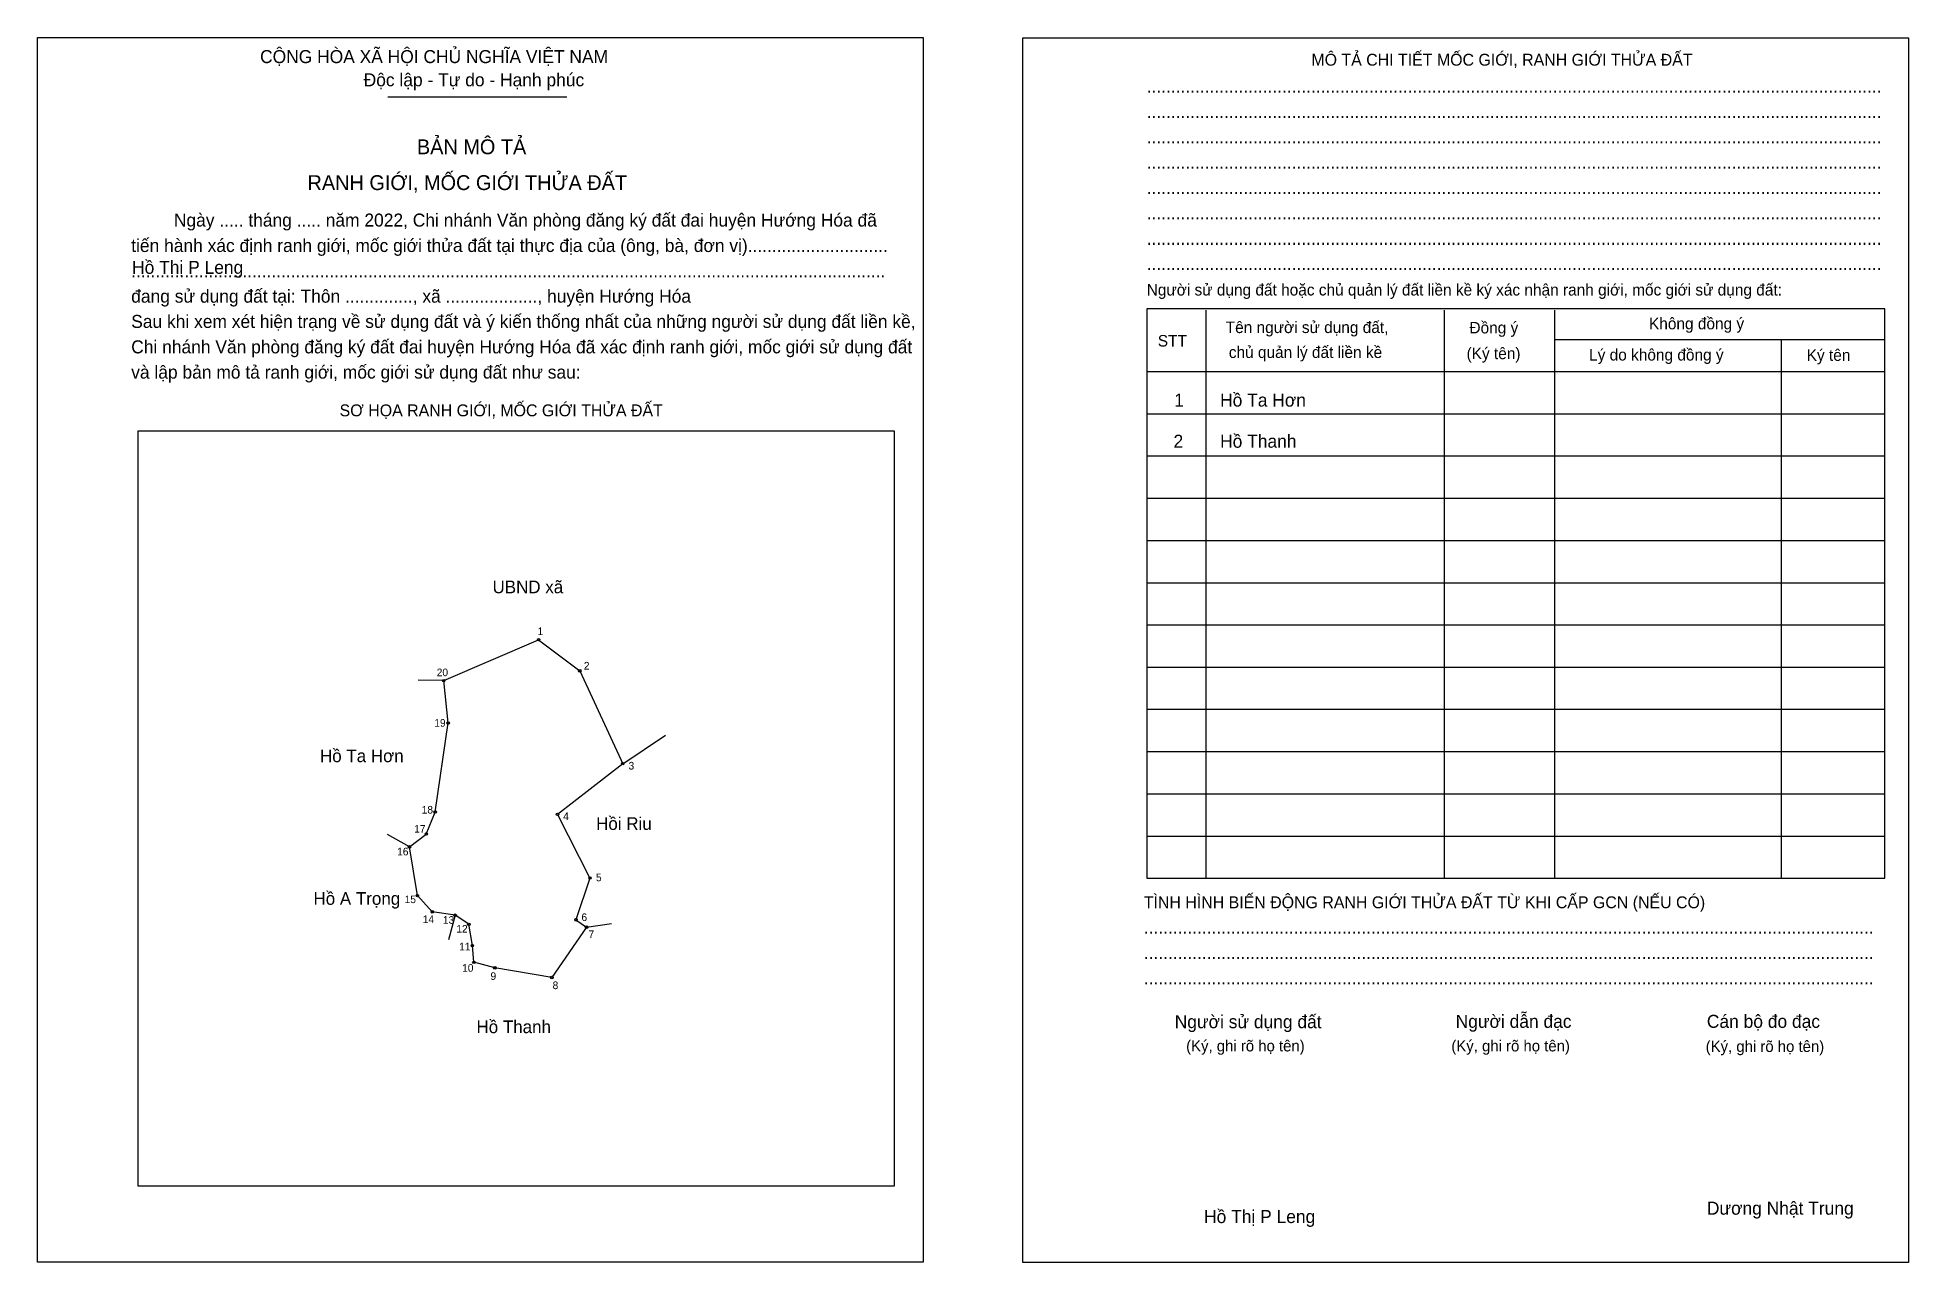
# Model space of a CAD drawing. Extents: x 544285 to 545382, y 1838947 to 1839665.
import ezdxf

# ---------------------------------------------------------------- set-up
doc = ezdxf.new("R2010")
doc.units = 0
for name, color, linetype in [('Level 1', 7, 'Continuous'), ('Level 10', 7, 'Continuous'), ('Level 11', 7, 'Continuous'), ('Level 2', 7, 'Continuous'), ('Level 25', 7, 'Continuous'), ('Level 27', 7, 'Continuous'), ('Level 36', 7, 'Continuous'), ('Level 52', 7, 'Continuous'), ('Level 55', 7, 'Continuous'), ('Level 6', 7, 'Continuous'), ('Level 9', 7, 'Continuous')]:
    doc.layers.add(name, color=color, linetype=linetype)

msp = doc.modelspace()

# ---------------------------------------------------------------- linework, layer by layer
at = {"layer": 'Level 1'}
for p, q in [((544285.3, 1839664.7), (544285.3, 1839664.7)), ((544862.7, 1839664.4), (544862.7, 1839664.4)), ((544490.7, 1839629.8), (544595.6, 1839629.8)), ((544970, 1839504.8), (544970, 1839171.9)), ((545109.6, 1839504.8), (545109.6, 1839171.9)), ((545174.2, 1839504.8), (545174.2, 1839171.9)), ((545174.2, 1839487.7), (545367.7, 1839487.7)), ((545307.1, 1839487.7), (545307.1, 1839171.9)), ((544935.3, 1839468.9), (545367.7, 1839468.9)), ((544935.3, 1839444.1), (545367.7, 1839444.1)), ((544344.3, 1839434), (544344.3, 1839434)), ((544935.3, 1839419.4), (545367.7, 1839419.4)), ((544935.3, 1839394.6), (545367.7, 1839394.6)), ((544935.3, 1839369.9), (545367.7, 1839369.9)), ((544935.3, 1839345.1), (545367.7, 1839345.1)), ((544935.3, 1839320.4), (545367.7, 1839320.4)), ((544935.3, 1839295.6), (545367.7, 1839295.6)), ((544935.3, 1839270.9), (545367.7, 1839270.9)), ((544935.3, 1839246.1), (545367.7, 1839246.1)), ((544935.3, 1839221.4), (545367.7, 1839221.4)), ((544935.3, 1839196.6), (545367.7, 1839196.6)), ((544787.3, 1838991.4), (544787.3, 1838991.4)), ((544804.3, 1838946.9), (544804.3, 1838946.9)), ((545381.7, 1838946.6), (545381.7, 1838946.6))]:
    msp.add_line(p, q, dxfattribs=at)
for points in [[(545367.7, 1839505.5), (544935.3, 1839505.5), (544935.3, 1839171.9), (545367.7, 1839171.9)], [(544344.3, 1839434), (544787.3, 1839434), (544787.3, 1838991.4), (544344.3, 1838991.4)]]:
    msp.add_lwpolyline(points, close=True, dxfattribs=at)
at = {"layer": 'Level 10'}
msp.add_line((544628.3, 1839239), (544653.3, 1839255.7), dxfattribs=at)
msp.add_lwpolyline([(544503.3, 1839190.3), (544513.2, 1839197.8), (544518.4, 1839210.7), (544526, 1839262.9), (544523.4, 1839287.7), (544579, 1839311.7), (544603.1, 1839293.4), (544628.3, 1839239), (544590.1, 1839209.3), (544609.1, 1839172), (544600.9, 1839147.5), (544607.1, 1839143.2), (544586.8, 1839113.7), (544553.3, 1839119.4), (544541.1, 1839122.6), (544540.2, 1839132.4), (544538.1, 1839144.9), (544530.1, 1839150.2), (544516.7, 1839152.2), (544508, 1839161.7)], close=True, dxfattribs=at)
at = {"layer": 'Level 11'}
for centre in [(544579, 1839311.7), (544603.1, 1839293.4), (544523.4, 1839287.7), (544526, 1839262.9), (544628.3, 1839239), (544518.4, 1839210.7), (544590.1, 1839209.3), (544513.2, 1839197.8), (544503.3, 1839190.3), (544503.3, 1839190.3), (544609.1, 1839172), (544508, 1839161.7), (544516.7, 1839152.2), (544530.1, 1839150.2), (544600.9, 1839147.5), (544538.1, 1839144.9), (544607.1, 1839143.2), (544540.2, 1839132.4), (544541.1, 1839122.6), (544553.3, 1839119.4), (544586.8, 1839113.7)]:
    msp.add_circle(centre, 0.743, dxfattribs=at)
at = {"layer": 'Level 2'}
for points in [[(544285.4, 1839664.7), (544804.3, 1839664.7), (544804.3, 1838946.9), (544285.4, 1838946.9)], [(544862.7, 1839664.4), (545381.7, 1839664.4), (545381.7, 1838946.6), (544862.7, 1838946.6)]]:
    msp.add_lwpolyline(points, close=True, dxfattribs=at)
at = {"layer": 'Level 25'}
for p, q in [((544523.4, 1839287.7), (544579, 1839311.7)), ((544526, 1839262.9), (544523.4, 1839287.7)), ((544503.3, 1839190.3), (544513.2, 1839197.8)), ((544508, 1839161.7), (544516.7, 1839152.2))]:
    msp.add_line(p, q, dxfattribs=at)
at = {"layer": 'Level 27'}
for p, q in [((544523.4, 1839287.7), (544508.5, 1839288)), ((544503.3, 1839190.3), (544490.4, 1839197.6)), ((544530.1, 1839150.2), (544526.2, 1839135.8)), ((544607.1, 1839143.2), (544621.8, 1839145.3))]:
    msp.add_line(p, q, dxfattribs=at)

# ---------------------------------------------------------------- texts
at = {"layer": 'Level 1'}
for s, height, p in [('CỘNG HÒA XÃ HỘI CHỦ NGHĨA VIỆT NAM', 7.623, (544415.8, 1839649.6)), ('MÔ TẢ CHI TIẾT MỐC GIỚI, RANH GIỚI THỬA ĐẤT', 6.97, (545031.8, 1839648.1)), ('Độc lập - Tự do - Hạnh phúc', 7.623, (544476.5, 1839636)), ('........................................................................................................................................................', 7.6229, (544935.3, 1839632.2)), ('........................................................................................................................................................', 7.6229, (544935.3, 1839617.4)), ('BẢN MÔ TẢ', 8.71, (544507.7, 1839596.2)), ('........................................................................................................................................................', 7.6229, (544935.3, 1839602.5)), ('........................................................................................................................................................', 7.6229, (544935.3, 1839587.7)), ('RANH GIỚI, MỐC GIỚI THỬA ĐẤT', 8.713, (544443.6, 1839575.2)), ('........................................................................................................................................................', 7.6229, (544935.3, 1839572.8)), ('Ngày ..... tháng ..... năm 2022, Chi nhánh Văn phòng đăng ký đất đai huyện Hướng Hóa đã', 7.623, (544365.3, 1839553.8)), ('........................................................................................................................................................', 7.6229, (544935.3, 1839558)), ('tiến hành xác định ranh giới, mốc giới thửa đất tại thực địa của (ông, bà, đơn vị).............................', 7.6229, (544340.3, 1839538.9)), ('........................................................................................................................................................', 7.6229, (544935.3, 1839543.1)), ('............................................................................................................................................................', 7.6229, (544340.3, 1839524.1)), ('Người sử dụng đất hoặc chủ quản lý đất liền kề ký xác nhận ranh giới, mốc giới sử dụng đất:', 6.752, (544935.3, 1839513.4)), ('........................................................................................................................................................', 7.6229, (544935.3, 1839528.3)), ('đang sử dụng đất tại: Thôn .............., xã ..................., huyện Hướng Hóa', 7.623, (544340.3, 1839509.2)), ('Sau khi xem xét hiện trạng về sử dụng đất và ý kiến thống nhất của những người sử dụng đất liền kề,', 7.623, (544340.3, 1839494.4)), ('Tên người sử dụng đất,', 6.752, (544981.6, 1839491.4)), ('Không đồng ý', 6.752, (545229.6, 1839493.6)), ('Chi nhánh Văn phòng đăng ký đất đai huyện Hướng Hóa đã xác định ranh giới, mốc giới sử dụng đất', 7.623, (544340.3, 1839479.5)), ('STT', 6.75, (544941.8, 1839483.5)), ('Đồng ý', 6.75, (545124.4, 1839491.2)), ('chủ quản lý đất liền kề', 6.752, (544983.4, 1839476.8)), ('(Ký tên)', 6.75, (545122.7, 1839476.1)), ('Lý do không đồng ý', 6.752, (545194.5, 1839475.3)), ('Ký tên', 6.75, (545322, 1839475.1)), ('và lập bản mô tả ranh giới, mốc giới sử dụng đất như sau:', 7.623, (544340.3, 1839464.7)), ('SƠ HỌA RANH GIỚI, MỐC GIỚI THỬA ĐẤT', 6.97, (544462.4, 1839442.6)), ('TÌNH HÌNH BIẾN ĐỘNG RANH GIỚI THỬA ĐẤT TỪ KHI CẤP GCN (NẾU CÓ)', 6.97, (544933.6, 1839154.3)), ('.......................................................................................................................................................', 7.6229, (544933.6, 1839139.4)), ('.......................................................................................................................................................', 7.6229, (544933.6, 1839124.6)), ('.......................................................................................................................................................', 7.6229, (544933.6, 1839109.7)), ('Người dẫn đạc', 7.623, (545116.3, 1839084.2)), ('Người sử dụng đất', 7.623, (544951.7, 1839084)), ('Cán bộ đo đạc', 7.623, (545263.5, 1839084.2)), ('(Ký, ghi rõ họ tên)', 6.534, (544958.4, 1839070.4)), ('(Ký, ghi rõ họ tên)', 6.534, (545113.8, 1839070.4)), ('(Ký, ghi rõ họ tên)', 6.534, (545262.8, 1839070.1)), ('Dương Nhật Trung', 7.623, (545263.5, 1838974.7))]:
    msp.add_text(s, height=height, dxfattribs=at).set_placement(p)
at = {"layer": 'Level 36'}
for s, p in [('UBND xã', (544552, 1839338.9)), ('Hồ Ta Hơn', (544450.9, 1839239.9)), ('Hồi Riu', (544612.7, 1839200.2)), ('Hồ A Trọng', (544447.1, 1839156.3)), ('Hồ Thanh', (544542.6, 1839081.1))]:
    msp.add_text(s, height=7.43, dxfattribs=at).set_placement(p)
at = {"layer": 'Level 52'}
for s, p in [('1', (544951.4, 1839448.3)), ('Hồ Ta Hơn', (544978.3, 1839448.3)), ('2', (544951, 1839424.2)), ('Hồ Thanh', (544978.3, 1839424.2))]:
    msp.add_text(s, height=7.62, dxfattribs=at).set_placement(p)
at = {"layer": 'Level 55'}
for s, p in [('1', (544578.9, 1839311.7)), ('2', (544602.9, 1839293.4)), ('20', (544523, 1839287.7)), ('19', (544525.7, 1839262.9)), ('3', (544628.1, 1839239)), ('18', (544518.1, 1839210.7)), ('4', (544589.9, 1839209.3)), ('17', (544512.9, 1839197.8)), ('16', (544503, 1839190.3)), ('5', (544609, 1839172)), ('15', (544507.7, 1839161.7)), ('14', (544516.3, 1839152.2)), ('13', (544529.8, 1839150.2)), ('12', (544537.7, 1839144.9)), ('6', (544600.8, 1839147.5)), ('7', (544606.9, 1839143.2)), ('11', (544539.8, 1839132.4)), ('10', (544540.8, 1839122.6)), ('9', (544553.2, 1839119.4)), ('8', (544586.6, 1839113.7))]:
    msp.add_text(s, height=0.495, dxfattribs=at).set_placement(p)
at = {"layer": 'Level 6'}
for p in [(544340.8, 1839526.1), (544968.9, 1838969.8)]:
    msp.add_text('Hồ Thị P Leng', height=7.623, dxfattribs=at).set_placement(p)
at = {"layer": 'Level 9'}
for s, p in [('1', (544578.4, 1839314.4)), ('20', (544519.3, 1839290.3)), ('2', (544605.5, 1839294.2)), ('19', (544517.9, 1839260.7)), ('3', (544631.7, 1839235.6)), ('18', (544510.5, 1839209.8)), ('17', (544506.1, 1839198.6)), ('4', (544593.4, 1839206)), ('16', (544496.1, 1839185.3)), ('5', (544612.6, 1839170.1)), ('15', (544500.5, 1839157.3)), ('14', (544511.1, 1839145.6)), ('13', (544522.9, 1839145.2)), ('6', (544604.1, 1839146.8)), ('12', (544530.8, 1839140)), ('7', (544608.2, 1839136.8)), ('11', (544532.4, 1839129.6)), ('10', (544534.2, 1839117.1)), ('9', (544550.8, 1839112.3)), ('8', (544587.2, 1839106.9))]:
    msp.add_text(s, height=4.46, dxfattribs=at).set_placement(p)

doc.saveas('drawing.dxf')
